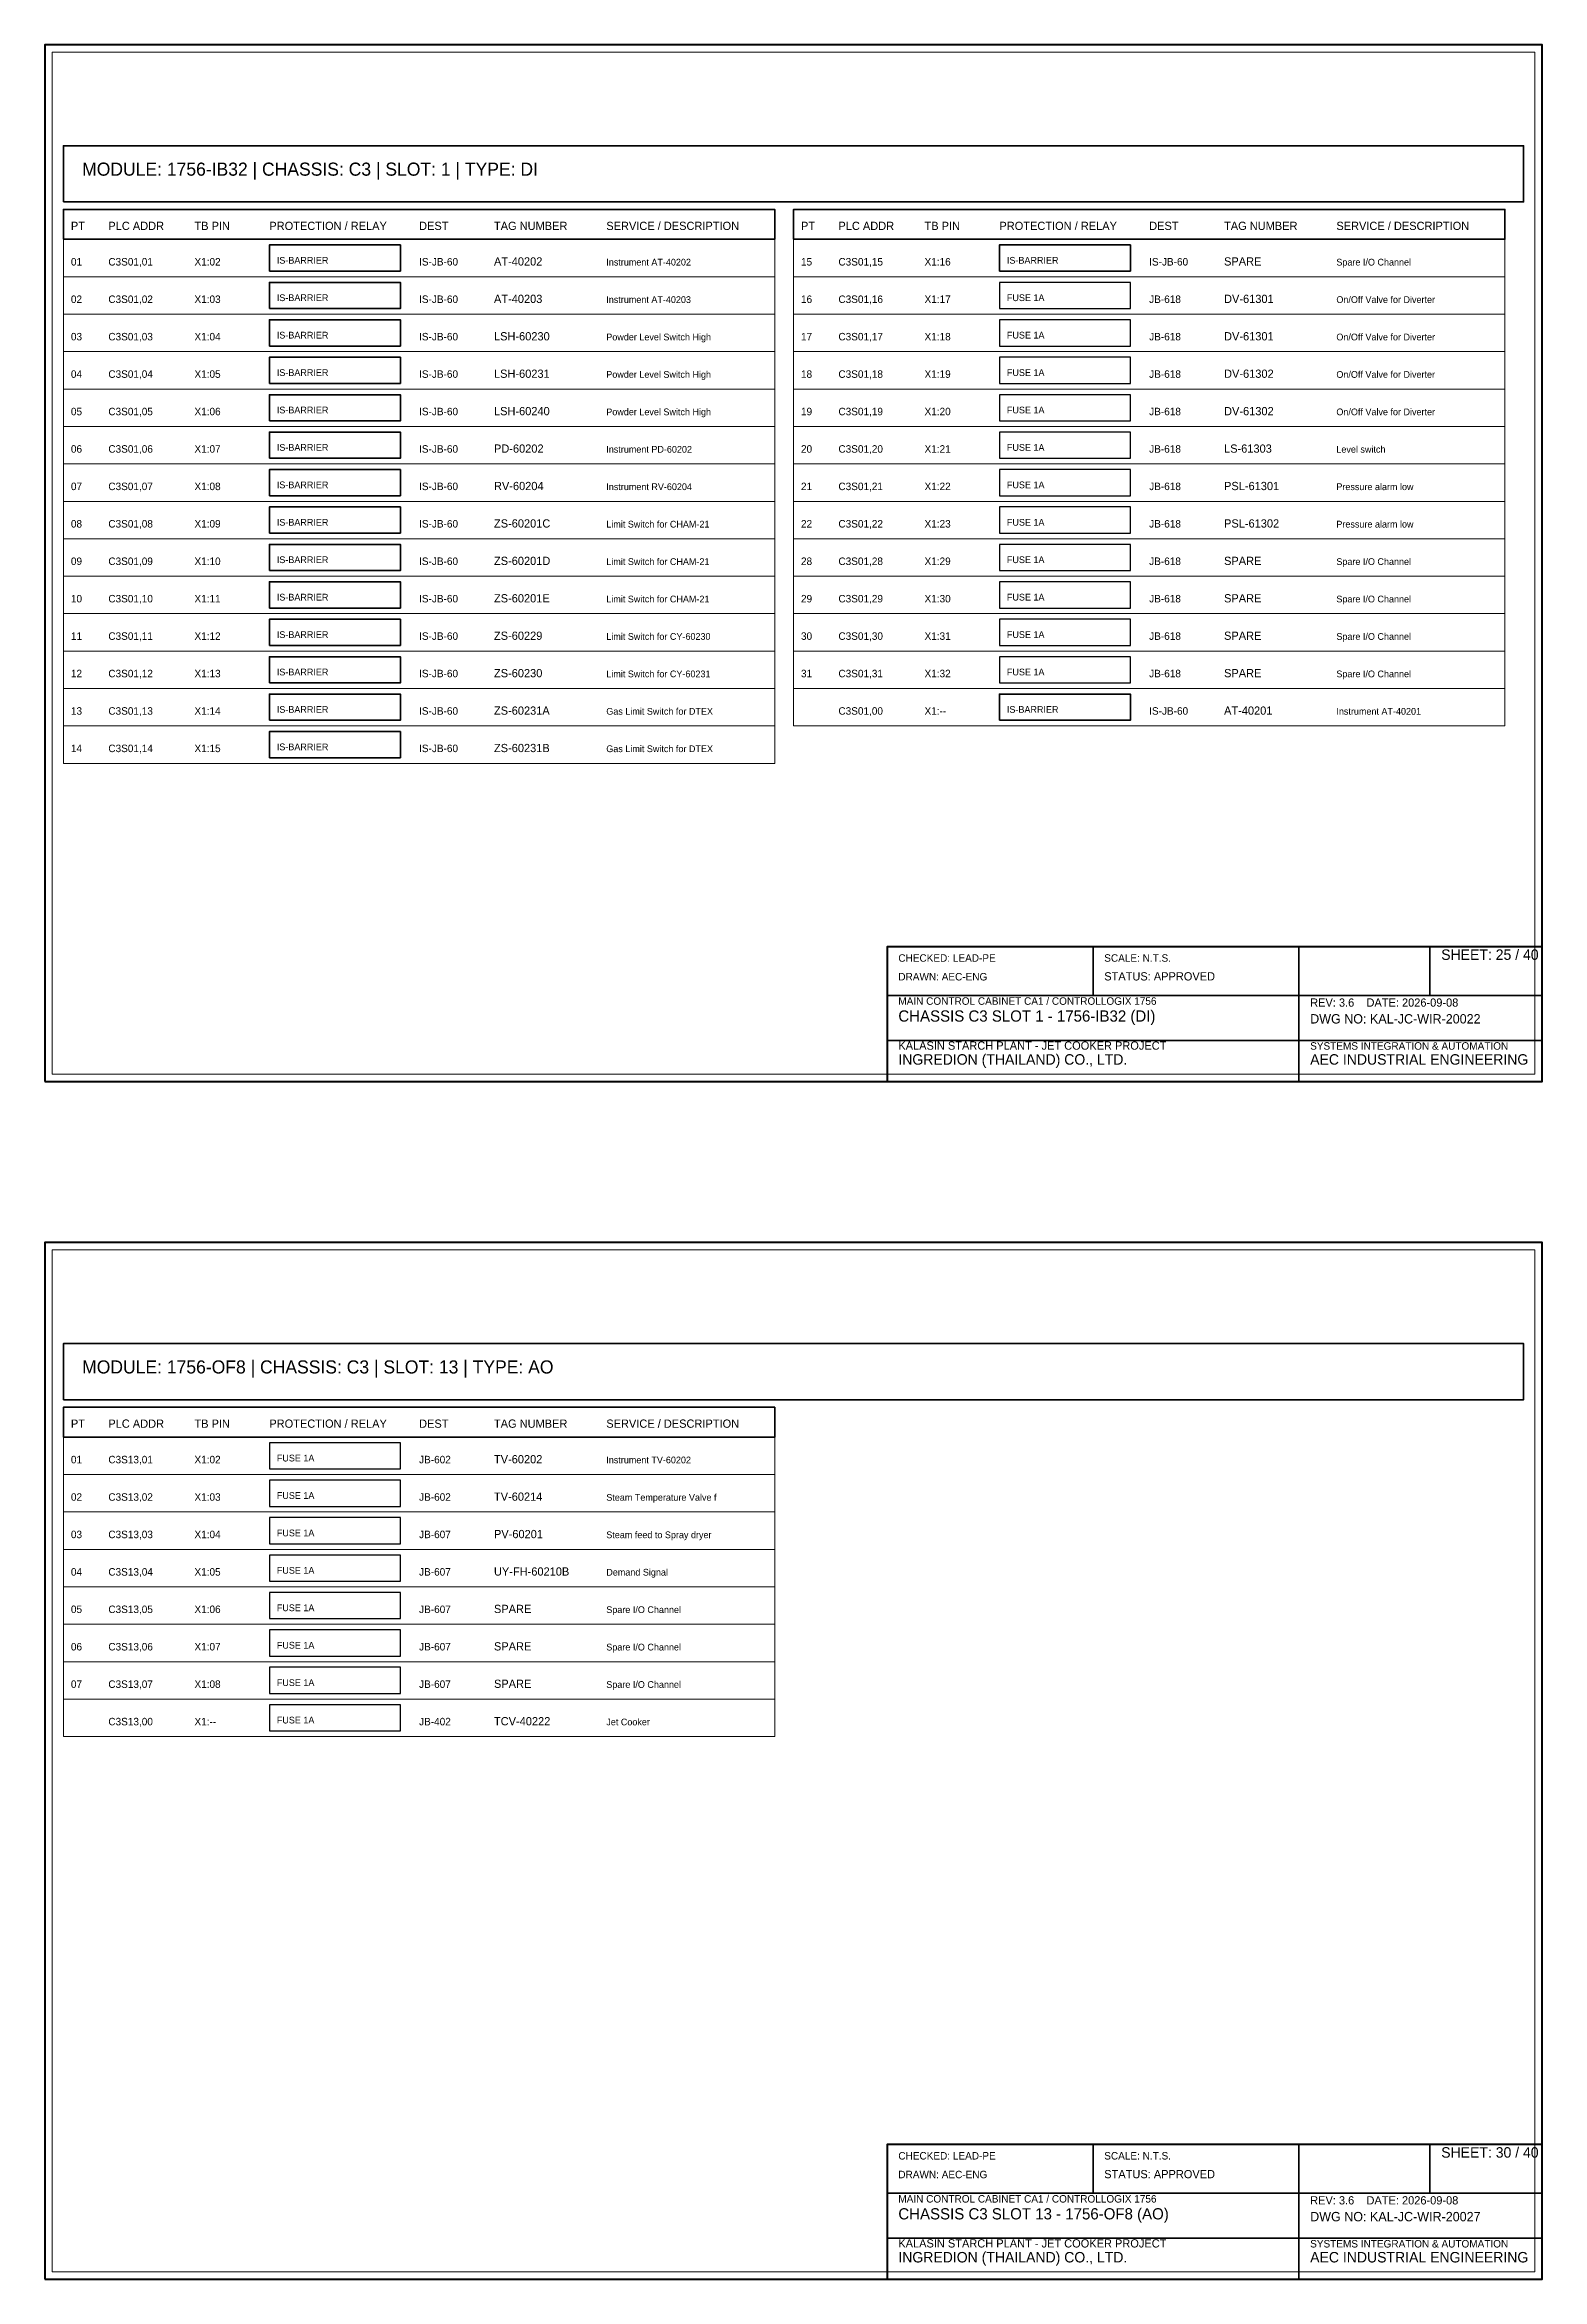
# Model space of a CAD drawing. Header units: millimetres. Extents: x 0 to 2200, y -2240 to 277.
# Drawn here: x 1800 to 2200, y -1600 to -1003 of the extents above; entities that cross this region are included whole.
import ezdxf

# ---------------------------------------------------------------- set-up
doc = ezdxf.new("R2010")
doc.units = ezdxf.units.MM
for name, color, linetype, lineweight in [('0_BORDER', 7, 'Continuous', 70), ('0_TITLE_BLOCK', 4, 'Continuous', 35), ('IE-CABLE', 6, 'Continuous', 25), ('IE-EQUIP', 2, 'Continuous', 35), ('IE-WIRE', 1, 'Continuous', 25), ('IS_BARRIERS', 140, 'Continuous', 35), ('NOTATIONS', 8, 'Continuous', 18), ('TER', 3, 'Continuous', 35), ('TEXTS', 7, 'Continuous', 25)]:
    doc.layers.add(name, color=color, linetype=linetype, lineweight=lineweight)

msp = doc.modelspace()

# ---------------------------------------------------------------- linework, layer by layer
at = {"layer": '0_BORDER'}
for points in [[(1800, -1280), (2200, -1280), (2200, -1003), (1800, -1003)], [(2025, -1280), (2200, -1280), (2200, -1244), (2025, -1244)], [(1800, -1600), (2200, -1600), (2200, -1323), (1800, -1323)], [(2025, -1600), (2200, -1600), (2200, -1564), (2025, -1564)]]:
    msp.add_lwpolyline(points, close=True, dxfattribs=at)
at = {"layer": '0_TITLE_BLOCK'}
for p, q in [((2080, -1257), (2080, -1244)), ((2135, -1257), (2135, -1244)), ((2170, -1257), (2170, -1244)), ((2025, -1257), (2200, -1257)), ((2135, -1280), (2135, -1257)), ((2025, -1269), (2200, -1269)), ((2080, -1577), (2080, -1564)), ((2135, -1577), (2135, -1564)), ((2170, -1577), (2170, -1564)), ((2025, -1577), (2200, -1577)), ((2135, -1600), (2135, -1577)), ((2025, -1589), (2200, -1589))]:
    msp.add_line(p, q, dxfattribs=at)
for points in [[(1805, -1055), (1995, -1055), (1995, -1047), (1805, -1047)], [(2000, -1055), (2190, -1055), (2190, -1047), (2000, -1047)], [(1805, -1375), (1995, -1375), (1995, -1367), (1805, -1367)]]:
    msp.add_lwpolyline(points, close=True, dxfattribs=at)
at = {"layer": 'IE-EQUIP'}
for points in [[(1805, -1045), (2195, -1045), (2195, -1030), (1805, -1030)], [(1805, -1365), (2195, -1365), (2195, -1350), (1805, -1350)]]:
    msp.add_lwpolyline(points, close=True, dxfattribs=at)
at = {"layer": 'IE-WIRE'}
for points in [[(2055, -1073.5), (2090, -1073.5), (2090, -1066.5), (2055, -1066.5)], [(2055, -1083.5), (2090, -1083.5), (2090, -1076.5), (2055, -1076.5)], [(2055, -1093.5), (2090, -1093.5), (2090, -1086.5), (2055, -1086.5)], [(2055, -1103.5), (2090, -1103.5), (2090, -1096.5), (2055, -1096.5)], [(2055, -1113.5), (2090, -1113.5), (2090, -1106.5), (2055, -1106.5)], [(2055, -1123.5), (2090, -1123.5), (2090, -1116.5), (2055, -1116.5)], [(2055, -1133.5), (2090, -1133.5), (2090, -1126.5), (2055, -1126.5)], [(2055, -1143.5), (2090, -1143.5), (2090, -1136.5), (2055, -1136.5)], [(2055, -1153.5), (2090, -1153.5), (2090, -1146.5), (2055, -1146.5)], [(2055, -1163.5), (2090, -1163.5), (2090, -1156.5), (2055, -1156.5)], [(2055, -1173.5), (2090, -1173.5), (2090, -1166.5), (2055, -1166.5)], [(1860, -1383.5), (1895, -1383.5), (1895, -1376.5), (1860, -1376.5)], [(1860, -1393.5), (1895, -1393.5), (1895, -1386.5), (1860, -1386.5)], [(1860, -1403.5), (1895, -1403.5), (1895, -1396.5), (1860, -1396.5)], [(1860, -1413.5), (1895, -1413.5), (1895, -1406.5), (1860, -1406.5)], [(1860, -1423.5), (1895, -1423.5), (1895, -1416.5), (1860, -1416.5)], [(1860, -1433.5), (1895, -1433.5), (1895, -1426.5), (1860, -1426.5)], [(1860, -1443.5), (1895, -1443.5), (1895, -1436.5), (1860, -1436.5)], [(1860, -1453.5), (1895, -1453.5), (1895, -1446.5), (1860, -1446.5)]]:
    msp.add_lwpolyline(points, close=True, dxfattribs=at)
at = {"layer": 'IS_BARRIERS'}
for points in [[(1860, -1063.5), (1895, -1063.5), (1895, -1056.5), (1860, -1056.5)], [(2055, -1063.5), (2090, -1063.5), (2090, -1056.5), (2055, -1056.5)], [(1860, -1073.5), (1895, -1073.5), (1895, -1066.5), (1860, -1066.5)], [(1860, -1083.5), (1895, -1083.5), (1895, -1076.5), (1860, -1076.5)], [(1860, -1093.5), (1895, -1093.5), (1895, -1086.5), (1860, -1086.5)], [(1860, -1103.5), (1895, -1103.5), (1895, -1096.5), (1860, -1096.5)], [(1860, -1113.5), (1895, -1113.5), (1895, -1106.5), (1860, -1106.5)], [(1860, -1123.5), (1895, -1123.5), (1895, -1116.5), (1860, -1116.5)], [(1860, -1133.5), (1895, -1133.5), (1895, -1126.5), (1860, -1126.5)], [(1860, -1143.5), (1895, -1143.5), (1895, -1136.5), (1860, -1136.5)], [(1860, -1153.5), (1895, -1153.5), (1895, -1146.5), (1860, -1146.5)], [(1860, -1163.5), (1895, -1163.5), (1895, -1156.5), (1860, -1156.5)], [(1860, -1173.5), (1895, -1173.5), (1895, -1166.5), (1860, -1166.5)], [(1860, -1183.5), (1895, -1183.5), (1895, -1176.5), (1860, -1176.5)], [(2055, -1183.5), (2090, -1183.5), (2090, -1176.5), (2055, -1176.5)], [(1860, -1193.5), (1895, -1193.5), (1895, -1186.5), (1860, -1186.5)]]:
    msp.add_lwpolyline(points, close=True, dxfattribs=at)
at = {"layer": 'NOTATIONS'}
for points in [[(1802, -1278), (2198, -1278), (2198, -1005), (1802, -1005)], [(1805, -1065), (1995, -1065), (1995, -1055), (1805, -1055)], [(2000, -1065), (2190, -1065), (2190, -1055), (2000, -1055)], [(1805, -1075), (1995, -1075), (1995, -1065), (1805, -1065)], [(2000, -1075), (2190, -1075), (2190, -1065), (2000, -1065)], [(1805, -1085), (1995, -1085), (1995, -1075), (1805, -1075)], [(2000, -1085), (2190, -1085), (2190, -1075), (2000, -1075)], [(1805, -1095), (1995, -1095), (1995, -1085), (1805, -1085)], [(2000, -1095), (2190, -1095), (2190, -1085), (2000, -1085)], [(1805, -1105), (1995, -1105), (1995, -1095), (1805, -1095)], [(2000, -1105), (2190, -1105), (2190, -1095), (2000, -1095)], [(1805, -1115), (1995, -1115), (1995, -1105), (1805, -1105)], [(2000, -1115), (2190, -1115), (2190, -1105), (2000, -1105)], [(1805, -1125), (1995, -1125), (1995, -1115), (1805, -1115)], [(2000, -1125), (2190, -1125), (2190, -1115), (2000, -1115)], [(1805, -1135), (1995, -1135), (1995, -1125), (1805, -1125)], [(2000, -1135), (2190, -1135), (2190, -1125), (2000, -1125)], [(1805, -1145), (1995, -1145), (1995, -1135), (1805, -1135)], [(2000, -1145), (2190, -1145), (2190, -1135), (2000, -1135)], [(1805, -1155), (1995, -1155), (1995, -1145), (1805, -1145)], [(2000, -1155), (2190, -1155), (2190, -1145), (2000, -1145)], [(1805, -1165), (1995, -1165), (1995, -1155), (1805, -1155)], [(2000, -1165), (2190, -1165), (2190, -1155), (2000, -1155)], [(1805, -1175), (1995, -1175), (1995, -1165), (1805, -1165)], [(2000, -1175), (2190, -1175), (2190, -1165), (2000, -1165)], [(1805, -1185), (1995, -1185), (1995, -1175), (1805, -1175)], [(2000, -1185), (2190, -1185), (2190, -1175), (2000, -1175)], [(1805, -1195), (1995, -1195), (1995, -1185), (1805, -1185)], [(1802, -1598), (2198, -1598), (2198, -1325), (1802, -1325)], [(1805, -1385), (1995, -1385), (1995, -1375), (1805, -1375)], [(1805, -1395), (1995, -1395), (1995, -1385), (1805, -1385)], [(1805, -1405), (1995, -1405), (1995, -1395), (1805, -1395)], [(1805, -1415), (1995, -1415), (1995, -1405), (1805, -1405)], [(1805, -1425), (1995, -1425), (1995, -1415), (1805, -1415)], [(1805, -1435), (1995, -1435), (1995, -1425), (1805, -1425)], [(1805, -1445), (1995, -1445), (1995, -1435), (1805, -1435)], [(1805, -1455), (1995, -1455), (1995, -1445), (1805, -1445)]]:
    msp.add_lwpolyline(points, close=True, dxfattribs=at)

# ---------------------------------------------------------------- texts
at = {"layer": '0_TITLE_BLOCK'}
for s, height, p in [('MODULE: 1756-IB32 | CHASSIS: C3 | SLOT: 1 | TYPE: DI', 3.5, (1810, -1038)), ('PT', 2.2, (1807, -1052.5)), ('PLC ADDR', 2.2, (1817, -1052.5)), ('TB PIN', 2.2, (1840, -1052.5)), ('PROTECTION / RELAY', 2.2, (1860, -1052.5)), ('DEST', 2.2, (1900, -1052.5)), ('TAG NUMBER', 2.2, (1920, -1052.5)), ('SERVICE / DESCRIPTION', 2.2, (1950, -1052.5)), ('PT', 2.2, (2002, -1052.5)), ('PLC ADDR', 2.2, (2012, -1052.5)), ('TB PIN', 2.2, (2035, -1052.5)), ('PROTECTION / RELAY', 2.2, (2055, -1052.5)), ('DEST', 2.2, (2095, -1052.5)), ('TAG NUMBER', 2.2, (2115, -1052.5)), ('SERVICE / DESCRIPTION', 2.2, (2145, -1052.5)), ('SHEET: 25 / 40', 2.8, (2173, -1247.5)), ('STATUS: APPROVED', 2.2, (2083, -1253)), ('CHASSIS C3 SLOT 1 - 1756-IB32 (DI)', 3, (2028, -1264)), ('INGREDION (THAILAND) CO., LTD.', 2.8, (2028, -1275.5)), ('AEC INDUSTRIAL ENGINEERING', 2.8, (2138, -1275.5)), ('MODULE: 1756-OF8 | CHASSIS: C3 | SLOT: 13 | TYPE: AO', 3.5, (1810, -1358)), ('PT', 2.2, (1807, -1372.5)), ('PLC ADDR', 2.2, (1817, -1372.5)), ('TB PIN', 2.2, (1840, -1372.5)), ('PROTECTION / RELAY', 2.2, (1860, -1372.5)), ('DEST', 2.2, (1900, -1372.5)), ('TAG NUMBER', 2.2, (1920, -1372.5)), ('SERVICE / DESCRIPTION', 2.2, (1950, -1372.5)), ('SHEET: 30 / 40', 2.8, (2173, -1567.5)), ('STATUS: APPROVED', 2.2, (2083, -1573)), ('CHASSIS C3 SLOT 13 - 1756-OF8 (AO)', 3, (2028, -1584)), ('INGREDION (THAILAND) CO., LTD.', 2.8, (2028, -1595.5)), ('AEC INDUSTRIAL ENGINEERING', 2.8, (2138, -1595.5))]:
    msp.add_text(s, height=height, dxfattribs=at).set_placement(p)
at = {"layer": 'IE-CABLE'}
for s, p in [('IS-JB-60', (1900, -1062)), ('IS-JB-60', (2095, -1062)), ('IS-JB-60', (1900, -1072)), ('JB-618', (2095, -1072)), ('IS-JB-60', (1900, -1082)), ('JB-618', (2095, -1082)), ('IS-JB-60', (1900, -1092)), ('JB-618', (2095, -1092)), ('IS-JB-60', (1900, -1102)), ('JB-618', (2095, -1102)), ('IS-JB-60', (1900, -1112)), ('JB-618', (2095, -1112)), ('IS-JB-60', (1900, -1122)), ('JB-618', (2095, -1122)), ('IS-JB-60', (1900, -1132)), ('JB-618', (2095, -1132)), ('IS-JB-60', (1900, -1142)), ('JB-618', (2095, -1142)), ('IS-JB-60', (1900, -1152)), ('JB-618', (2095, -1152)), ('IS-JB-60', (1900, -1162)), ('JB-618', (2095, -1162)), ('IS-JB-60', (1900, -1172)), ('JB-618', (2095, -1172)), ('IS-JB-60', (1900, -1182)), ('IS-JB-60', (2095, -1182)), ('IS-JB-60', (1900, -1192)), ('JB-602', (1900, -1382)), ('JB-602', (1900, -1392)), ('JB-607', (1900, -1402)), ('JB-607', (1900, -1412)), ('JB-607', (1900, -1422)), ('JB-607', (1900, -1432)), ('JB-607', (1900, -1442)), ('JB-402', (1900, -1452))]:
    msp.add_text(s, height=2, dxfattribs=at).set_placement(p)
at = {"layer": 'IE-WIRE'}
for p in [(2057, -1071.5), (2057, -1081.5), (2057, -1091.5), (2057, -1101.5), (2057, -1111.5), (2057, -1121.5), (2057, -1131.5), (2057, -1141.5), (2057, -1151.5), (2057, -1161.5), (2057, -1171.5), (1862, -1381.5), (1862, -1391.5), (1862, -1401.5), (1862, -1411.5), (1862, -1421.5), (1862, -1431.5), (1862, -1441.5), (1862, -1451.5)]:
    msp.add_text('FUSE 1A', height=1.8, dxfattribs=at).set_placement(p)
at = {"layer": 'IS_BARRIERS'}
for p in [(1862, -1061.5), (2057, -1061.5), (1862, -1071.5), (1862, -1081.5), (1862, -1091.5), (1862, -1101.5), (1862, -1111.5), (1862, -1121.5), (1862, -1131.5), (1862, -1141.5), (1862, -1151.5), (1862, -1161.5), (1862, -1171.5), (1862, -1181.5), (2057, -1181.5), (1862, -1191.5)]:
    msp.add_text('IS-BARRIER', height=1.8, dxfattribs=at).set_placement(p)
at = {"layer": 'TER'}
for s, p in [('X1:02', (1840, -1062)), ('X1:16', (2035, -1062)), ('X1:03', (1840, -1072)), ('X1:17', (2035, -1072)), ('X1:04', (1840, -1082)), ('X1:18', (2035, -1082)), ('X1:05', (1840, -1092)), ('X1:19', (2035, -1092)), ('X1:06', (1840, -1102)), ('X1:20', (2035, -1102)), ('X1:07', (1840, -1112)), ('X1:21', (2035, -1112)), ('X1:08', (1840, -1122)), ('X1:22', (2035, -1122)), ('X1:09', (1840, -1132)), ('X1:23', (2035, -1132)), ('X1:10', (1840, -1142)), ('X1:29', (2035, -1142)), ('X1:11', (1840, -1152)), ('X1:30', (2035, -1152)), ('X1:12', (1840, -1162)), ('X1:31', (2035, -1162)), ('X1:13', (1840, -1172)), ('X1:32', (2035, -1172)), ('X1:14', (1840, -1182)), ('X1:--', (2035, -1182)), ('X1:15', (1840, -1192)), ('X1:02', (1840, -1382)), ('X1:03', (1840, -1392)), ('X1:04', (1840, -1402)), ('X1:05', (1840, -1412)), ('X1:06', (1840, -1422)), ('X1:07', (1840, -1432)), ('X1:08', (1840, -1442)), ('X1:--', (1840, -1452))]:
    msp.add_text(s, height=2, dxfattribs=at).set_placement(p)
at = {"layer": 'TEXTS'}
for s, height, p in [('01', 2, (1807, -1062)), ('C3S01,01', 2, (1817, -1062)), ('AT-40202', 2.2, (1920, -1062)), ('Instrument AT-40202', 1.8, (1950, -1062)), ('15', 2, (2002, -1062)), ('C3S01,15', 2, (2012, -1062)), ('SPARE', 2.2, (2115, -1062)), ('Spare I/O Channel', 1.8, (2145, -1062)), ('02', 2, (1807, -1072)), ('C3S01,02', 2, (1817, -1072)), ('AT-40203', 2.2, (1920, -1072)), ('Instrument AT-40203', 1.8, (1950, -1072)), ('16', 2, (2002, -1072)), ('C3S01,16', 2, (2012, -1072)), ('DV-61301', 2.2, (2115, -1072)), ('On/Off Valve for Diverter', 1.8, (2145, -1072)), ('03', 2, (1807, -1082)), ('C3S01,03', 2, (1817, -1082)), ('LSH-60230', 2.2, (1920, -1082)), ('Powder Level Switch High ', 1.8, (1950, -1082)), ('17', 2, (2002, -1082)), ('C3S01,17', 2, (2012, -1082)), ('DV-61301', 2.2, (2115, -1082)), ('On/Off Valve for Diverter', 1.8, (2145, -1082)), ('04', 2, (1807, -1092)), ('C3S01,04', 2, (1817, -1092)), ('LSH-60231', 2.2, (1920, -1092)), ('Powder Level Switch High ', 1.8, (1950, -1092)), ('18', 2, (2002, -1092)), ('C3S01,18', 2, (2012, -1092)), ('DV-61302', 2.2, (2115, -1092)), ('On/Off Valve for Diverter', 1.8, (2145, -1092)), ('05', 2, (1807, -1102)), ('C3S01,05', 2, (1817, -1102)), ('LSH-60240', 2.2, (1920, -1102)), ('Powder Level Switch High ', 1.8, (1950, -1102)), ('19', 2, (2002, -1102)), ('C3S01,19', 2, (2012, -1102)), ('DV-61302', 2.2, (2115, -1102)), ('On/Off Valve for Diverter', 1.8, (2145, -1102)), ('06', 2, (1807, -1112)), ('C3S01,06', 2, (1817, -1112)), ('PD-60202', 2.2, (1920, -1112)), ('Instrument PD-60202', 1.8, (1950, -1112)), ('20', 2, (2002, -1112)), ('C3S01,20', 2, (2012, -1112)), ('LS-61303', 2.2, (2115, -1112)), ('Level switch', 1.8, (2145, -1112)), ('07', 2, (1807, -1122)), ('C3S01,07', 2, (1817, -1122)), ('RV-60204', 2.2, (1920, -1122)), ('Instrument RV-60204', 1.8, (1950, -1122)), ('21', 2, (2002, -1122)), ('C3S01,21', 2, (2012, -1122)), ('PSL-61301', 2.2, (2115, -1122)), ('Pressure alarm low', 1.8, (2145, -1122)), ('08', 2, (1807, -1132)), ('C3S01,08', 2, (1817, -1132)), ('ZS-60201C', 2.2, (1920, -1132)), ('Limit Switch for CHAM-21 ', 1.8, (1950, -1132)), ('22', 2, (2002, -1132)), ('C3S01,22', 2, (2012, -1132)), ('PSL-61302', 2.2, (2115, -1132)), ('Pressure alarm low', 1.8, (2145, -1132)), ('09', 2, (1807, -1142)), ('C3S01,09', 2, (1817, -1142)), ('ZS-60201D', 2.2, (1920, -1142)), ('Limit Switch for CHAM-21 ', 1.8, (1950, -1142)), ('28', 2, (2002, -1142)), ('C3S01,28', 2, (2012, -1142)), ('SPARE', 2.2, (2115, -1142)), ('Spare I/O Channel', 1.8, (2145, -1142)), ('10', 2, (1807, -1152)), ('C3S01,10', 2, (1817, -1152)), ('ZS-60201E', 2.2, (1920, -1152)), ('Limit Switch for CHAM-21 ', 1.8, (1950, -1152)), ('29', 2, (2002, -1152)), ('C3S01,29', 2, (2012, -1152)), ('SPARE', 2.2, (2115, -1152)), ('Spare I/O Channel', 1.8, (2145, -1152)), ('11', 2, (1807, -1162)), ('C3S01,11', 2, (1817, -1162)), ('ZS-60229', 2.2, (1920, -1162)), ('Limit Switch for CY-60230', 1.8, (1950, -1162)), ('30', 2, (2002, -1162)), ('C3S01,30', 2, (2012, -1162)), ('SPARE', 2.2, (2115, -1162)), ('Spare I/O Channel', 1.8, (2145, -1162)), ('12', 2, (1807, -1172)), ('C3S01,12', 2, (1817, -1172)), ('ZS-60230', 2.2, (1920, -1172)), ('Limit Switch for CY-60231', 1.8, (1950, -1172)), ('31', 2, (2002, -1172)), ('C3S01,31', 2, (2012, -1172)), ('SPARE', 2.2, (2115, -1172)), ('Spare I/O Channel', 1.8, (2145, -1172)), ('13', 2, (1807, -1182)), ('C3S01,13', 2, (1817, -1182)), ('ZS-60231A', 2.2, (1920, -1182)), ('Gas Limit Switch for DTEX', 1.8, (1950, -1182)), ('C3S01,00', 2, (2012, -1182)), ('AT-40201', 2.2, (2115, -1182)), ('Instrument AT-40201', 1.8, (2145, -1182)), ('14', 2, (1807, -1192)), ('C3S01,14', 2, (1817, -1192)), ('ZS-60231B', 2.2, (1920, -1192)), ('Gas Limit Switch for DTEX', 1.8, (1950, -1192)), ('CHECKED: LEAD-PE', 2, (2028, -1248)), ('SCALE: N.T.S.', 2, (2083, -1248)), ('DRAWN: AEC-ENG', 2, (2028, -1253)), ('MAIN CONTROL CABINET CA1 / CONTROLLOGIX 1756', 2, (2028, -1259.5)), ('REV: 3.6    DATE: 2026-09-08', 2.2, (2138, -1260)), ('DWG NO: KAL-JC-WIR-20022', 2.5, (2138, -1264.5)), ('KALASIN STARCH PLANT - JET COOKER PROJECT', 2.2, (2028, -1271.5)), ('SYSTEMS INTEGRATION & AUTOMATION', 2, (2138, -1271.5)), ('01', 2, (1807, -1382)), ('C3S13,01', 2, (1817, -1382)), ('TV-60202', 2.2, (1920, -1382)), ('Instrument TV-60202', 1.8, (1950, -1382)), ('02', 2, (1807, -1392)), ('C3S13,02', 2, (1817, -1392)), ('TV-60214', 2.2, (1920, -1392)), ('Steam Temperature Valve f', 1.8, (1950, -1392)), ('03', 2, (1807, -1402)), ('C3S13,03', 2, (1817, -1402)), ('PV-60201', 2.2, (1920, -1402)), ('Steam feed to Spray dryer', 1.8, (1950, -1402)), ('04', 2, (1807, -1412)), ('C3S13,04', 2, (1817, -1412)), ('UY-FH-60210B', 2.2, (1920, -1412)), ('Demand Signal', 1.8, (1950, -1412)), ('05', 2, (1807, -1422)), ('C3S13,05', 2, (1817, -1422)), ('SPARE', 2.2, (1920, -1422)), ('Spare I/O Channel', 1.8, (1950, -1422)), ('06', 2, (1807, -1432)), ('C3S13,06', 2, (1817, -1432)), ('SPARE', 2.2, (1920, -1432)), ('Spare I/O Channel', 1.8, (1950, -1432)), ('07', 2, (1807, -1442)), ('C3S13,07', 2, (1817, -1442)), ('SPARE', 2.2, (1920, -1442)), ('Spare I/O Channel', 1.8, (1950, -1442)), ('C3S13,00', 2, (1817, -1452)), ('TCV-40222', 2.2, (1920, -1452)), ('Jet Cooker', 1.8, (1950, -1452)), ('CHECKED: LEAD-PE', 2, (2028, -1568)), ('SCALE: N.T.S.', 2, (2083, -1568)), ('DRAWN: AEC-ENG', 2, (2028, -1573)), ('MAIN CONTROL CABINET CA1 / CONTROLLOGIX 1756', 2, (2028, -1579.5)), ('REV: 3.6    DATE: 2026-09-08', 2.2, (2138, -1580)), ('DWG NO: KAL-JC-WIR-20027', 2.5, (2138, -1584.5)), ('KALASIN STARCH PLANT - JET COOKER PROJECT', 2.2, (2028, -1591.5)), ('SYSTEMS INTEGRATION & AUTOMATION', 2, (2138, -1591.5))]:
    msp.add_text(s, height=height, dxfattribs=at).set_placement(p)

doc.saveas('drawing.dxf')
